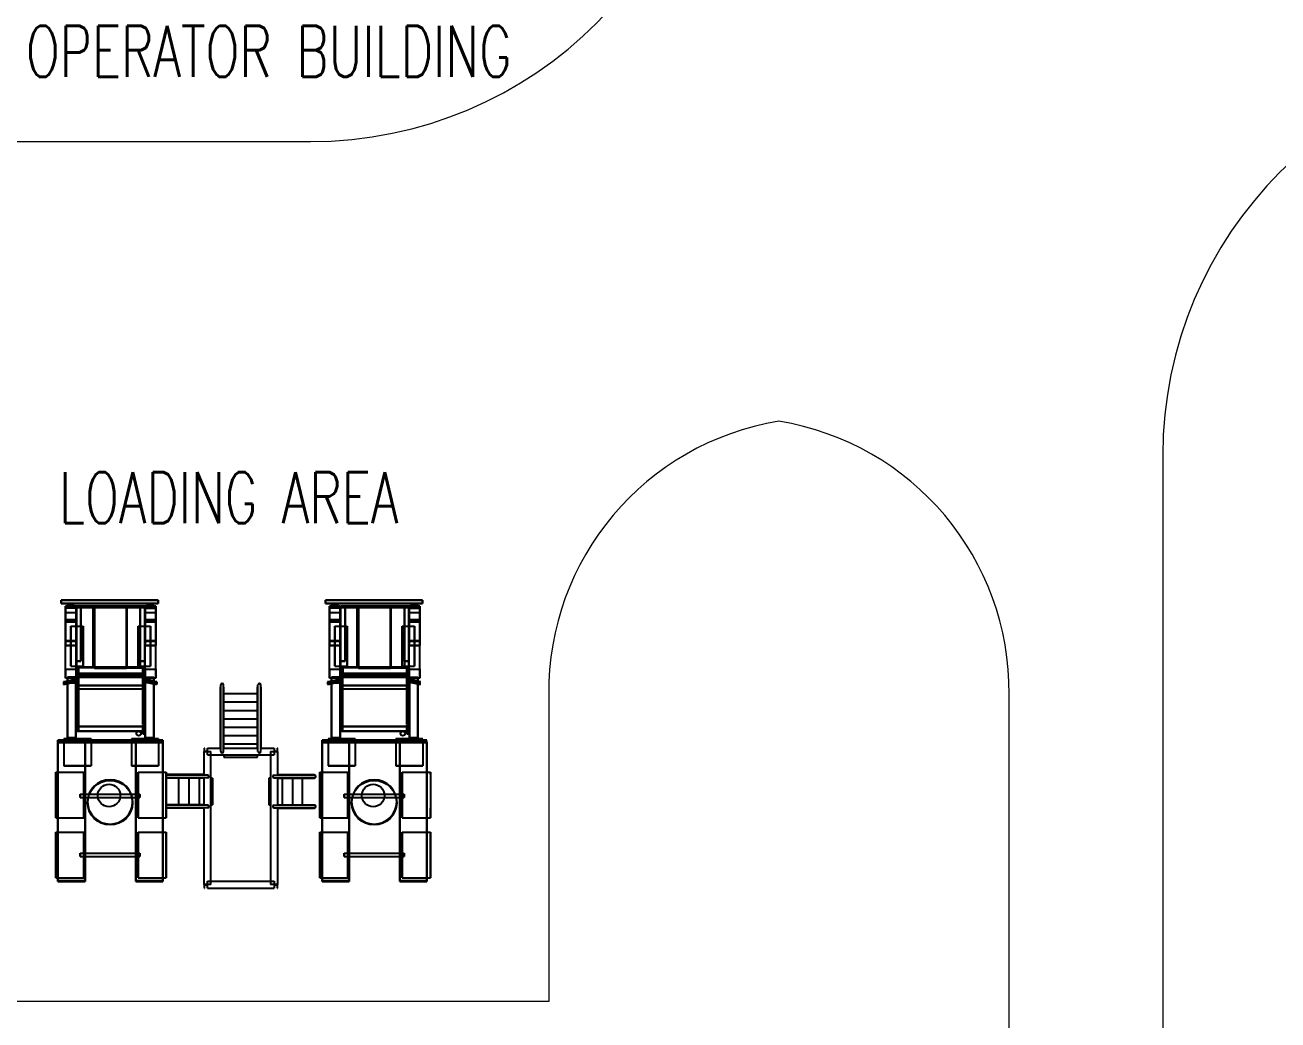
# Model space of a CAD drawing. Header units: inches. Extents: x -430764 to 624329, y 7374 to 217374.
# Drawn here: x -300668 to -263973, y 110705 to 139841 of the extents above; entities that cross this region are included whole.
import ezdxf
from ezdxf.enums import TextEntityAlignment as Align

# ---------------------------------------------------------------- set-up
doc = ezdxf.new("R2010")
doc.units = ezdxf.units.IN
doc.header["$MEASUREMENT"] = 0
doc.layers.add('CABLETRAYLAYOUT-EMBED 2_DWG$0$DwgTemplate', color=7, linetype='Continuous', lineweight=9)
doc.layers.add('Labels', color=7, linetype='Continuous', lineweight=5)
doc.layers.add('UNLOADINGAREA-EMBED 1_DWG$0$DwgTemplate', color=7, linetype='Continuous')
doc.styles.add('HZTXT', font='simplexs.shx', dxfattribs={"width": 0.7, "bigfont": 'hztxt.shx'})

msp = doc.modelspace()

# ---------------------------------------------------------------- linework, layer by layer
at = {"layer": 'CABLETRAYLAYOUT-EMBED 2_DWG$0$DwgTemplate', "color": 252, "linetype": 'Continuous'}
for p, q in [((-365594, 136428), (-292309, 136428)), ((-267345, 127235), (-267345, 86228)), ((-285331, 120233), (-285331, 111241)), ((-271845, 86228), (-271845, 120233)), ((-285331, 111241), (-303081, 111241))]:
    msp.add_line(p, q, dxfattribs=at)
for centre, radius, start, end in [((-292309, 148293), 11864, 270, 0), ((-255602, 127235), 11743, 90, 180), ((-277304, 120313), 8027, 99.203, 180.572), ((-279872, 120313), 8027, 359.428, 80.797)]:
    msp.add_arc(centre, radius, start, end, dxfattribs=at)
at = {"layer": 'UNLOADINGAREA-EMBED 1_DWG$0$DwgTemplate', "color": 252, "linetype": 'Continuous'}
for p, q in [((-299606, 122896), (-299606, 122996)), ((-296766, 122996), (-299606, 122996)), ((-299606, 122996), (-296766, 122996)), ((-299606, 122996), (-299606, 122896)), ((-296766, 122996), (-296766, 122896)), ((-296766, 122896), (-296766, 122996)), ((-289031, 122996), (-291871, 122996)), ((-291871, 122996), (-289031, 122996)), ((-291871, 122996), (-291871, 122896)), ((-291871, 122896), (-291871, 122996)), ((-289031, 122996), (-289031, 122896)), ((-289031, 122896), (-289031, 122996)), ((-299606, 122896), (-296766, 122896)), ((-296766, 122896), (-299606, 122896)), ((-299174, 122818), (-299488, 122818)), ((-299488, 122818), (-299174, 122818)), ((-299488, 122422), (-299488, 122818)), ((-299488, 122818), (-299488, 122769)), ((-299488, 122769), (-299174, 122769)), ((-299174, 122769), (-299488, 122769)), ((-299488, 122769), (-299488, 122422)), ((-299488, 121807), (-299488, 122769)), ((-299488, 122769), (-299488, 121807)), ((-299488, 122360), (-299488, 122624)), ((-299174, 122624), (-299488, 122624)), ((-299488, 121807), (-299488, 122624)), ((-299222, 122810), (-299453, 122810)), ((-299453, 122810), (-299337, 122810)), ((-299337, 122810), (-299222, 122810)), ((-299174, 122769), (-299174, 122818)), ((-299174, 122818), (-299174, 122422)), ((-299174, 121807), (-299174, 122769)), ((-299174, 122422), (-299174, 122769)), ((-299174, 122769), (-299174, 121807)), ((-299174, 122624), (-299174, 122624)), ((-299174, 122360), (-299174, 122624)), ((-299174, 120709), (-299174, 122624)), ((-298673, 122797), (-299162, 122797)), ((-299162, 122797), (-299162, 121014)), ((-298635, 122797), (-299162, 122797)), ((-299162, 121210), (-299162, 122795)), ((-299162, 122795), (-299162, 121210)), ((-299030, 122795), (-299162, 122795)), ((-299162, 122795), (-299030, 122795)), ((-299157, 122785), (-299157, 122818)), ((-299157, 122818), (-297165, 122818)), ((-297165, 122818), (-299157, 122818)), ((-299157, 122818), (-299157, 122797)), ((-299157, 122797), (-299157, 122785)), ((-299157, 122785), (-297700, 122785)), ((-297165, 122785), (-299157, 122785)), ((-299030, 121210), (-299030, 122795)), ((-299030, 122795), (-299030, 121210)), ((-298673, 121014), (-298673, 122797)), ((-298634, 122797), (-298673, 122797)), ((-298635, 122801), (-298635, 121011)), ((-298635, 121033), (-298635, 122801)), ((-298635, 122801), (-297700, 122801)), ((-297700, 122801), (-298635, 122801)), ((-298634, 122797), (-298635, 122797)), ((-298634, 121014), (-298634, 122797)), ((-298634, 122797), (-298634, 121014)), ((-297700, 121011), (-297700, 122801)), ((-297700, 122801), (-297700, 121033)), ((-297700, 122785), (-297691, 122785)), ((-297691, 121033), (-297691, 122795)), ((-297691, 122795), (-297691, 121012)), ((-297691, 122795), (-297294, 122795)), ((-297691, 122795), (-297167, 122795)), ((-297691, 122785), (-297167, 122785)), ((-297294, 122795), (-297165, 122795)), ((-297162, 122795), (-297294, 122795)), ((-297294, 121210), (-297294, 122795)), ((-297294, 122795), (-297294, 121210)), ((-297294, 122795), (-297162, 122795)), ((-297294, 122795), (-297294, 121012)), ((-297167, 122795), (-297165, 122795)), ((-297167, 122785), (-297165, 122785)), ((-297165, 122785), (-297165, 122818)), ((-297165, 122818), (-297165, 122785)), ((-297165, 122795), (-297162, 122795)), ((-297165, 122795), (-297162, 122795)), ((-297162, 122795), (-297162, 121210)), ((-297162, 121210), (-297162, 122795)), ((-297162, 121012), (-297162, 122795)), ((-297152, 122818), (-297152, 122422)), ((-296838, 122818), (-297152, 122818)), ((-297152, 122818), (-296838, 122818)), ((-297152, 122422), (-297152, 122818)), ((-296836, 122766), (-297150, 122766)), ((-297150, 122766), (-296836, 122766)), ((-297150, 121805), (-297150, 122766)), ((-297150, 122766), (-297150, 121805)), ((-296836, 122624), (-297150, 122624)), ((-297150, 122360), (-297150, 122624)), ((-297150, 122422), (-297150, 122624)), ((-296888, 122810), (-297119, 122810)), ((-297119, 122810), (-297003, 122810)), ((-297003, 122810), (-296888, 122810)), ((-296838, 122818), (-296838, 122422)), ((-296838, 122766), (-296838, 122818)), ((-296838, 122422), (-296838, 122766)), ((-296836, 122766), (-296836, 121805)), ((-296836, 121805), (-296836, 122766)), ((-296836, 122360), (-296836, 122624)), ((-296836, 121805), (-296836, 122624)), ((-289031, 122896), (-291871, 122896)), ((-291871, 122896), (-289031, 122896)), ((-291439, 122818), (-291753, 122818)), ((-291753, 122818), (-291753, 122769)), ((-291753, 122818), (-291439, 122818)), ((-291753, 122422), (-291753, 122818)), ((-291753, 122769), (-291753, 122422)), ((-291753, 122769), (-291439, 122769)), ((-291753, 121807), (-291753, 122769)), ((-291439, 122769), (-291753, 122769)), ((-291753, 122769), (-291753, 121807)), ((-291439, 122624), (-291753, 122624)), ((-291753, 122360), (-291753, 122624)), ((-291753, 121807), (-291753, 122624)), ((-291487, 122810), (-291718, 122810)), ((-291718, 122810), (-291602, 122810)), ((-291602, 122810), (-291487, 122810)), ((-291439, 122818), (-291439, 122422)), ((-291439, 122769), (-291439, 122818)), ((-291439, 122769), (-291439, 121807)), ((-291439, 121807), (-291439, 122769)), ((-291439, 122422), (-291439, 122769)), ((-291439, 122360), (-291439, 122624)), ((-291439, 122624), (-291439, 122624)), ((-291439, 120709), (-291439, 122624)), ((-290938, 122797), (-291427, 122797)), ((-291427, 122797), (-291427, 121014)), ((-290900, 122797), (-291427, 122797)), ((-291427, 122795), (-291295, 122795)), ((-291295, 122795), (-291427, 122795)), ((-291427, 122795), (-291427, 121210)), ((-291427, 121210), (-291427, 122795)), ((-291422, 122818), (-291422, 122797)), ((-291422, 122818), (-289430, 122818)), ((-289430, 122818), (-291422, 122818)), ((-291422, 122785), (-291422, 122818)), ((-291422, 122797), (-291422, 122785)), ((-289430, 122785), (-291422, 122785)), ((-291422, 122785), (-289965, 122785)), ((-291295, 121210), (-291295, 122795)), ((-291295, 122795), (-291295, 121210)), ((-290938, 121014), (-290938, 122797)), ((-290899, 122797), (-290938, 122797)), ((-290900, 121033), (-290900, 122801)), ((-290900, 122801), (-290900, 121011)), ((-289965, 122801), (-290900, 122801)), ((-290900, 122801), (-289965, 122801)), ((-290899, 122797), (-290900, 122797)), ((-290899, 121014), (-290899, 122797)), ((-290899, 122797), (-290899, 121014)), ((-289965, 121011), (-289965, 122801)), ((-289965, 122801), (-289965, 121033)), ((-289965, 122785), (-289956, 122785)), ((-289956, 122795), (-289956, 121012)), ((-289956, 121033), (-289956, 122795)), ((-289956, 122795), (-289432, 122795)), ((-289956, 122795), (-289559, 122795)), ((-289956, 122785), (-289432, 122785)), ((-289559, 122795), (-289559, 121012)), ((-289559, 122795), (-289430, 122795)), ((-289559, 121210), (-289559, 122795)), ((-289559, 122795), (-289427, 122795)), ((-289559, 122795), (-289559, 121210)), ((-289427, 122795), (-289559, 122795)), ((-289432, 122795), (-289430, 122795)), ((-289432, 122785), (-289430, 122785)), ((-289430, 122785), (-289430, 122818)), ((-289430, 122818), (-289430, 122785)), ((-289430, 122795), (-289427, 122795)), ((-289430, 122795), (-289427, 122795)), ((-289427, 121210), (-289427, 122795)), ((-289427, 122795), (-289427, 121210)), ((-289427, 121012), (-289427, 122795)), ((-289417, 122422), (-289417, 122818)), ((-289417, 122818), (-289417, 122422)), ((-289417, 122818), (-289103, 122818)), ((-289103, 122818), (-289417, 122818)), ((-289415, 121805), (-289415, 122766)), ((-289415, 122766), (-289101, 122766)), ((-289101, 122766), (-289415, 122766)), ((-289415, 122766), (-289415, 121805)), ((-289101, 122624), (-289415, 122624)), ((-289415, 122360), (-289415, 122624)), ((-289415, 122422), (-289415, 122624)), ((-289153, 122810), (-289384, 122810)), ((-289384, 122810), (-289268, 122810)), ((-289268, 122810), (-289153, 122810)), ((-289103, 122818), (-289103, 122422)), ((-289103, 122422), (-289103, 122766)), ((-289101, 122766), (-289101, 121805)), ((-289101, 121805), (-289101, 122766)), ((-289101, 122360), (-289101, 122624)), ((-289101, 121805), (-289101, 122624)), ((-299174, 122422), (-299488, 122422)), ((-299488, 122422), (-299174, 122422)), ((-299488, 122360), (-299174, 122360)), ((-299488, 120973), (-299488, 122360)), ((-299331, 122239), (-299331, 121069)), ((-299331, 121069), (-299331, 122239)), ((-299331, 122239), (-299174, 122239)), ((-299174, 120973), (-299174, 122360)), ((-299174, 122239), (-299162, 122239)), ((-299162, 122239), (-298968, 122239)), ((-298968, 122239), (-298968, 121069)), ((-298968, 121069), (-298968, 122239)), ((-297356, 122239), (-297356, 121069)), ((-297356, 121069), (-297356, 122239)), ((-297356, 122239), (-297162, 122239)), ((-297162, 122239), (-297150, 122239)), ((-296838, 122422), (-297152, 122422)), ((-297152, 122422), (-297150, 122422)), ((-297150, 122422), (-296838, 122422)), ((-297150, 120709), (-297150, 122422)), ((-297150, 122360), (-296836, 122360)), ((-297150, 120973), (-297150, 122360)), ((-297150, 122239), (-296993, 122239)), ((-296993, 122239), (-296993, 121069)), ((-296993, 121069), (-296993, 122239)), ((-296836, 120973), (-296836, 122360)), ((-291753, 122422), (-291439, 122422)), ((-291439, 122422), (-291753, 122422)), ((-291753, 122360), (-291439, 122360)), ((-291753, 120973), (-291753, 122360)), ((-291596, 122239), (-291596, 121069)), ((-291596, 121069), (-291596, 122239)), ((-291596, 122239), (-291439, 122239)), ((-291439, 120973), (-291439, 122360)), ((-291439, 122239), (-291427, 122239)), ((-291427, 122239), (-291233, 122239)), ((-291233, 122239), (-291233, 121069)), ((-291233, 121069), (-291233, 122239)), ((-289621, 122239), (-289621, 121069)), ((-289621, 121069), (-289621, 122239)), ((-289621, 122239), (-289427, 122239)), ((-289427, 122239), (-289415, 122239)), ((-289417, 122422), (-289415, 122422)), ((-289103, 122422), (-289417, 122422)), ((-289103, 122422), (-289417, 122422)), ((-289415, 122422), (-289103, 122422)), ((-289415, 120709), (-289415, 122422)), ((-289415, 122422), (-289103, 122422)), ((-289415, 122360), (-289101, 122360)), ((-289415, 120973), (-289415, 122360)), ((-289415, 122360), (-289101, 122360)), ((-289415, 122239), (-289258, 122239)), ((-289258, 122239), (-289258, 121069)), ((-289258, 121069), (-289258, 122239)), ((-289101, 120973), (-289101, 122360)), ((-299488, 121807), (-299174, 121807)), ((-299174, 121807), (-299488, 121807)), ((-299488, 121799), (-299488, 121807)), ((-299174, 121799), (-299488, 121799)), ((-299488, 121799), (-299488, 121667)), ((-299488, 121799), (-299174, 121799)), ((-299488, 121667), (-299488, 121799)), ((-299488, 121677), (-299488, 121799)), ((-299488, 120709), (-299488, 121677)), ((-299174, 121667), (-299488, 121667)), ((-299488, 121667), (-299488, 121667)), ((-299488, 121667), (-299174, 121667)), ((-299174, 121799), (-299174, 121667)), ((-299174, 121677), (-299174, 121799)), ((-299174, 121667), (-299174, 121677)), ((-296836, 121805), (-297150, 121805)), ((-297150, 121805), (-296836, 121805)), ((-296836, 121799), (-297150, 121799)), ((-297150, 121799), (-296836, 121799)), ((-297150, 121799), (-297150, 121677)), ((-297150, 121667), (-297150, 121799)), ((-297150, 121677), (-297150, 121667)), ((-297150, 121667), (-296836, 121667)), ((-296836, 121667), (-297150, 121667)), ((-296836, 121799), (-296836, 121805)), ((-296836, 121799), (-296836, 121667)), ((-296836, 121667), (-296836, 121799)), ((-296836, 121677), (-296836, 121799)), ((-296836, 120709), (-296836, 121677)), ((-296836, 121667), (-296836, 121667)), ((-291753, 121807), (-291439, 121807)), ((-291439, 121807), (-291753, 121807)), ((-291753, 121799), (-291753, 121807)), ((-291753, 121799), (-291753, 121667)), ((-291753, 121799), (-291439, 121799)), ((-291753, 121667), (-291753, 121799)), ((-291439, 121799), (-291753, 121799)), ((-291753, 121677), (-291753, 121799)), ((-291753, 120709), (-291753, 121677)), ((-291753, 121667), (-291753, 121667)), ((-291753, 121667), (-291439, 121667)), ((-291439, 121667), (-291753, 121667)), ((-291439, 121799), (-291439, 121667)), ((-291439, 121677), (-291439, 121799)), ((-291439, 121667), (-291439, 121677)), ((-289415, 121805), (-289101, 121805)), ((-289101, 121805), (-289415, 121805)), ((-289101, 121805), (-289415, 121805)), ((-289415, 121805), (-289101, 121805)), ((-289415, 121667), (-289415, 121799)), ((-289415, 121799), (-289415, 121677)), ((-289101, 121799), (-289415, 121799)), ((-289415, 121799), (-289101, 121799)), ((-289101, 121799), (-289415, 121799)), ((-289415, 121799), (-289101, 121799)), ((-289415, 121677), (-289415, 121667)), ((-289415, 121667), (-289101, 121667)), ((-289101, 121667), (-289415, 121667)), ((-289415, 121667), (-289101, 121667)), ((-289101, 121667), (-289415, 121667)), ((-289101, 121799), (-289101, 121805)), ((-289101, 121799), (-289101, 121667)), ((-289101, 121667), (-289101, 121799)), ((-289101, 121677), (-289101, 121799)), ((-289101, 120709), (-289101, 121677)), ((-289101, 121667), (-289101, 121667)), ((-299162, 121210), (-299030, 121210)), ((-299030, 121210), (-299162, 121210)), ((-297162, 121210), (-297294, 121210)), ((-297294, 121210), (-297162, 121210)), ((-297162, 121210), (-297162, 121210)), ((-291427, 121210), (-291295, 121210)), ((-291295, 121210), (-291427, 121210)), ((-289559, 121210), (-289427, 121210)), ((-289427, 121210), (-289559, 121210)), ((-289427, 121210), (-289427, 121210)), ((-299488, 120973), (-299174, 120973)), ((-299488, 120973), (-299488, 120709)), ((-299426, 120748), (-299426, 118965)), ((-299426, 120710), (-299426, 120748)), ((-299178, 120748), (-299426, 120748)), ((-299426, 120748), (-299178, 120748)), ((-299331, 121069), (-299174, 121069)), ((-299178, 120748), (-299178, 120710)), ((-299178, 118965), (-299178, 120748)), ((-299174, 121069), (-299162, 121069)), ((-299174, 120973), (-299174, 120709)), ((-299170, 120746), (-299104, 120746)), ((-299170, 119359), (-299170, 120746)), ((-299156, 120746), (-299170, 120746)), ((-299170, 120746), (-299170, 120693)), ((-299170, 119458), (-299170, 120746)), ((-299170, 120746), (-299170, 120693)), ((-299166, 121002), (-299100, 121002)), ((-299166, 121002), (-299166, 120754)), ((-299158, 121002), (-299166, 121002)), ((-299166, 120754), (-299166, 121002)), ((-299100, 120754), (-299166, 120754)), ((-299166, 120754), (-299156, 120754)), ((-299162, 121069), (-298968, 121069)), ((-298673, 121014), (-299162, 121014)), ((-299158, 121014), (-299162, 121014)), ((-297177, 121033), (-299158, 121033)), ((-299158, 121033), (-299158, 120785)), ((-299158, 120846), (-299158, 121033)), ((-298634, 121014), (-299158, 121014)), ((-299100, 121002), (-299158, 121002)), ((-299158, 120846), (-299158, 120840)), ((-297177, 120846), (-299158, 120846)), ((-299158, 120840), (-297177, 120840)), ((-299158, 120840), (-299158, 120786)), ((-299158, 120786), (-299158, 120785)), ((-299158, 120785), (-297177, 120785)), ((-299156, 120834), (-299156, 120822)), ((-299156, 120834), (-299156, 120741)), ((-297177, 120834), (-299156, 120834)), ((-299156, 120822), (-299156, 120495)), ((-299156, 120754), (-299100, 120754)), ((-299104, 120746), (-299156, 120746)), ((-299156, 120741), (-297175, 120741)), ((-299156, 120741), (-299156, 120402)), ((-299104, 120746), (-299104, 119458)), ((-299104, 119434), (-299104, 120746)), ((-299104, 120746), (-299104, 119359)), ((-299104, 119458), (-299104, 120746)), ((-299100, 120754), (-299100, 121002)), ((-299100, 121002), (-299100, 120754)), ((-298634, 121014), (-298673, 121014)), ((-298635, 121011), (-298635, 121033)), ((-298635, 121011), (-297700, 121011)), ((-297700, 121011), (-298635, 121011)), ((-297700, 121033), (-297700, 121011)), ((-297691, 121012), (-297691, 121033)), ((-297691, 121012), (-297177, 121012)), ((-297691, 121012), (-297294, 121012)), ((-297356, 121069), (-297162, 121069)), ((-297294, 121012), (-297162, 121012)), ((-297218, 120754), (-297218, 121002)), ((-297177, 121002), (-297218, 121002)), ((-297218, 121002), (-297152, 121002)), ((-297218, 121002), (-297218, 120754)), ((-297152, 120754), (-297218, 120754)), ((-297218, 120754), (-297175, 120754)), ((-297218, 119359), (-297218, 120746)), ((-297175, 120746), (-297218, 120746)), ((-297218, 120746), (-297218, 119359)), ((-297218, 120746), (-297152, 120746)), ((-297177, 120846), (-297177, 121033)), ((-297177, 120785), (-297177, 121033)), ((-297177, 121012), (-297162, 121012)), ((-297152, 121002), (-297177, 121002)), ((-297177, 120840), (-297177, 120846)), ((-297177, 120840), (-297177, 120822)), ((-297175, 120834), (-297177, 120834)), ((-297177, 120822), (-297177, 120785)), ((-297175, 120741), (-297175, 120834)), ((-297175, 120834), (-297175, 120606)), ((-297175, 120754), (-297152, 120754)), ((-297152, 120746), (-297175, 120746)), ((-297175, 120741), (-297175, 120402)), ((-297162, 121069), (-297150, 121069)), ((-297152, 121002), (-297152, 120754)), ((-297152, 120754), (-297152, 121002)), ((-297152, 120746), (-297152, 119359)), ((-297152, 120706), (-297152, 120746)), ((-297150, 121069), (-296993, 121069)), ((-297150, 120973), (-297150, 120709)), ((-297150, 120973), (-296836, 120973)), ((-296836, 120973), (-296836, 120709)), ((-291753, 120973), (-291439, 120973)), ((-291753, 120973), (-291753, 120709)), ((-291691, 120710), (-291691, 120748)), ((-291443, 120748), (-291691, 120748)), ((-291691, 120748), (-291691, 118965)), ((-291691, 120748), (-291443, 120748)), ((-291596, 121069), (-291439, 121069)), ((-291443, 118965), (-291443, 120748)), ((-291443, 120748), (-291443, 120710)), ((-291439, 121069), (-291427, 121069)), ((-291439, 120973), (-291439, 120709)), ((-291435, 119359), (-291435, 120746)), ((-291421, 120746), (-291435, 120746)), ((-291435, 119458), (-291435, 120746)), ((-291435, 120746), (-291369, 120746)), ((-291435, 120746), (-291435, 120693)), ((-291435, 120746), (-291435, 120693)), ((-291431, 121002), (-291365, 121002)), ((-291423, 121002), (-291431, 121002)), ((-291431, 120754), (-291431, 121002)), ((-291431, 121002), (-291431, 120754)), ((-291365, 120754), (-291431, 120754)), ((-291431, 120754), (-291421, 120754)), ((-291427, 121069), (-291233, 121069)), ((-290938, 121014), (-291427, 121014)), ((-291423, 121014), (-291427, 121014)), ((-289442, 121033), (-291423, 121033)), ((-291423, 121033), (-291423, 120785)), ((-291423, 120846), (-291423, 121033)), ((-290899, 121014), (-291423, 121014)), ((-291365, 121002), (-291423, 121002)), ((-291423, 120846), (-291423, 120840)), ((-289442, 120846), (-291423, 120846)), ((-291423, 120840), (-291423, 120786)), ((-291423, 120840), (-289442, 120840)), ((-291423, 120786), (-291423, 120785)), ((-291423, 120785), (-289442, 120785)), ((-291421, 120834), (-291421, 120741)), ((-291421, 120834), (-291421, 120822)), ((-289442, 120834), (-291421, 120834)), ((-291421, 120822), (-291421, 120495)), ((-291421, 120754), (-291365, 120754)), ((-291369, 120746), (-291421, 120746)), ((-291421, 120741), (-289440, 120741)), ((-291421, 120741), (-291421, 120402)), ((-291369, 120746), (-291369, 119359)), ((-291369, 119458), (-291369, 120746)), ((-291369, 120746), (-291369, 119458)), ((-291369, 119434), (-291369, 120746)), ((-291365, 121002), (-291365, 120754)), ((-291365, 120754), (-291365, 121002)), ((-290899, 121014), (-290938, 121014)), ((-290900, 121011), (-290900, 121033)), ((-289965, 121011), (-290900, 121011)), ((-290900, 121011), (-289965, 121011)), ((-289965, 121033), (-289965, 121011)), ((-289956, 121012), (-289956, 121033)), ((-289956, 121012), (-289442, 121012)), ((-289956, 121012), (-289559, 121012)), ((-289621, 121069), (-289427, 121069)), ((-289559, 121012), (-289427, 121012)), ((-289483, 121002), (-289483, 120754)), ((-289483, 121002), (-289417, 121002)), ((-289483, 120754), (-289483, 121002)), ((-289442, 121002), (-289483, 121002)), ((-289417, 120754), (-289483, 120754)), ((-289483, 120754), (-289440, 120754)), ((-289440, 120746), (-289483, 120746)), ((-289483, 120746), (-289483, 119359)), ((-289483, 120746), (-289417, 120746)), ((-289483, 119359), (-289483, 120746)), ((-289442, 120846), (-289442, 121033)), ((-289442, 120785), (-289442, 121033)), ((-289442, 121012), (-289427, 121012)), ((-289417, 121002), (-289442, 121002)), ((-289442, 120840), (-289442, 120846)), ((-289442, 120840), (-289442, 120822)), ((-289440, 120834), (-289442, 120834)), ((-289442, 120822), (-289442, 120785)), ((-289440, 120741), (-289440, 120834)), ((-289440, 120834), (-289440, 120606)), ((-289440, 120754), (-289417, 120754)), ((-289417, 120746), (-289440, 120746)), ((-289440, 120741), (-289440, 120402)), ((-289427, 121069), (-289415, 121069)), ((-289417, 121002), (-289417, 120754)), ((-289417, 120754), (-289417, 121002)), ((-289417, 120746), (-289417, 119359)), ((-289417, 120706), (-289417, 120746)), ((-289415, 121069), (-289258, 121069)), ((-289415, 120973), (-289415, 120709)), ((-289415, 120973), (-289101, 120973)), ((-289415, 120973), (-289101, 120973)), ((-289101, 120973), (-289101, 120709)), ((-299409, 120629), (-299542, 120606)), ((-299542, 120606), (-299538, 120582)), ((-299542, 120606), (-299542, 120557)), ((-299314, 120597), (-299542, 120557)), ((-299542, 120557), (-299538, 120533)), ((-299538, 120582), (-299310, 120622)), ((-299538, 120582), (-299538, 120533)), ((-299538, 120533), (-299310, 120573)), ((-299500, 120593), (-299500, 120569)), ((-299500, 120569), (-299500, 120593)), ((-299343, 120593), (-299500, 120593)), ((-299482, 120569), (-299500, 120569)), ((-299460, 120616), (-299497, 120606)), ((-299490, 120582), (-299497, 120606)), ((-299497, 120606), (-299494, 120594)), ((-299494, 120594), (-299490, 120582)), ((-299312, 120629), (-299490, 120582)), ((-299426, 120709), (-299488, 120709)), ((-299333, 120569), (-299482, 120569)), ((-299156, 120697), (-299460, 120616)), ((-299426, 120626), (-299426, 120710)), ((-299178, 120709), (-299426, 120709)), ((-299426, 120552), (-299426, 120626)), ((-299426, 118965), (-299426, 120552)), ((-299314, 120646), (-299409, 120629)), ((-299314, 120593), (-299343, 120593)), ((-299156, 120569), (-299333, 120569)), ((-299312, 120630), (-299314, 120646)), ((-299314, 120646), (-299314, 120640)), ((-299314, 120640), (-299314, 120597)), ((-299310, 120573), (-299314, 120597)), ((-299156, 120593), (-299314, 120593)), ((-299156, 120671), (-299312, 120629)), ((-299310, 120622), (-299312, 120630)), ((-299310, 120622), (-299310, 120593)), ((-299310, 120593), (-299310, 120573)), ((-299310, 120573), (-299310, 120573)), ((-299178, 120710), (-299178, 120691)), ((-299174, 120709), (-299178, 120709)), ((-299178, 120691), (-299178, 120665)), ((-299178, 120665), (-299178, 120593)), ((-299178, 120593), (-299178, 120569)), ((-299178, 120569), (-299178, 118965)), ((-299170, 120693), (-299170, 120668)), ((-299170, 120693), (-299170, 120668)), ((-299170, 120668), (-299170, 120593)), ((-299170, 120668), (-299170, 120593)), ((-299170, 120593), (-299170, 120569)), ((-299170, 120593), (-299170, 120569)), ((-299170, 120569), (-299170, 119434)), ((-299170, 120569), (-299170, 119458)), ((-299114, 120708), (-299156, 120697)), ((-299108, 120684), (-299156, 120671)), ((-299104, 120593), (-299156, 120593)), ((-299104, 120569), (-299156, 120569)), ((-299156, 120495), (-299156, 120402)), ((-299137, 120495), (-299156, 120495)), ((-299156, 120402), (-299137, 120402)), ((-299137, 120501), (-297156, 120501)), ((-299137, 120501), (-299137, 119162)), ((-299137, 119162), (-299137, 120501)), ((-297156, 120501), (-299137, 120501)), ((-297175, 120495), (-299137, 120495)), ((-299137, 120402), (-297175, 120402)), ((-299108, 120684), (-299114, 120708)), ((-299114, 120708), (-299111, 120696)), ((-299111, 120696), (-299108, 120684)), ((-299104, 120593), (-299104, 120569)), ((-299104, 120569), (-299104, 120593)), ((-297214, 120606), (-297214, 120594)), ((-297214, 120581), (-297214, 120606)), ((-296818, 120606), (-297214, 120606)), ((-297214, 120594), (-297214, 120581)), ((-297175, 120581), (-297214, 120581)), ((-297205, 120698), (-297197, 120721)), ((-297201, 120709), (-297205, 120698)), ((-297175, 120687), (-297205, 120698)), ((-297197, 120721), (-297201, 120709)), ((-297175, 120713), (-297197, 120721)), ((-296885, 120614), (-297175, 120713)), ((-297041, 120641), (-297175, 120687)), ((-297175, 120606), (-297175, 120594)), ((-297175, 120594), (-297175, 120501)), ((-297044, 120581), (-297175, 120581)), ((-297175, 120501), (-297175, 120495)), ((-297175, 120402), (-297175, 120495)), ((-297156, 119162), (-297156, 120501)), ((-297156, 120501), (-297156, 119162)), ((-297152, 120679), (-297152, 120706)), ((-297152, 120606), (-297152, 120679)), ((-297152, 120581), (-297152, 120606)), ((-297152, 119359), (-297152, 120581)), ((-297148, 120709), (-297150, 120709)), ((-297148, 120711), (-297148, 120729)), ((-296900, 120729), (-297148, 120729)), ((-297148, 120729), (-296900, 120729)), ((-297148, 120729), (-297148, 118964)), ((-297148, 120704), (-297148, 120711)), ((-296900, 120709), (-297148, 120709)), ((-297148, 120678), (-297148, 120704)), ((-297148, 120606), (-297148, 120678)), ((-297148, 120581), (-297148, 120606)), ((-297148, 118964), (-297148, 120581)), ((-297041, 120641), (-297045, 120622)), ((-297045, 120622), (-297045, 120606)), ((-297045, 120622), (-296817, 120582)), ((-297045, 120606), (-297045, 120581)), ((-297041, 120597), (-297045, 120573)), ((-297045, 120581), (-297045, 120573)), ((-297045, 120573), (-296817, 120533)), ((-296943, 120581), (-297044, 120581)), ((-297041, 120646), (-297041, 120641)), ((-296913, 120623), (-297041, 120646)), ((-297041, 120646), (-297041, 120641)), ((-297041, 120641), (-297041, 120606)), ((-296830, 120569), (-297041, 120641)), ((-297041, 120606), (-297041, 120597)), ((-296813, 120557), (-297041, 120597)), ((-297041, 120597), (-297041, 120597)), ((-296818, 120581), (-296943, 120581)), ((-296813, 120606), (-296913, 120623)), ((-296900, 120729), (-296900, 120711)), ((-296900, 118964), (-296900, 120729)), ((-296900, 120711), (-296900, 120621)), ((-296836, 120709), (-296900, 120709)), ((-296900, 120621), (-296900, 120547)), ((-296900, 120547), (-296900, 118964)), ((-296822, 120592), (-296885, 120614)), ((-296830, 120569), (-296822, 120592)), ((-296826, 120580), (-296830, 120569)), ((-296822, 120592), (-296826, 120580)), ((-296818, 120606), (-296818, 120581)), ((-296818, 120581), (-296818, 120606)), ((-296817, 120582), (-296813, 120606)), ((-296817, 120582), (-296817, 120533)), ((-296817, 120533), (-296813, 120557)), ((-296813, 120606), (-296813, 120557)), ((-294946, 118666), (-294946, 120447)), ((-294934, 118567), (-294934, 120523)), ((-294856, 118567), (-294856, 120523)), ((-294845, 118666), (-294845, 120447)), ((-293857, 118666), (-293857, 120447)), ((-293846, 118567), (-293846, 120523)), ((-293767, 118567), (-293767, 120523)), ((-293756, 118666), (-293756, 120447)), ((-291674, 120629), (-291807, 120606)), ((-291807, 120606), (-291803, 120582)), ((-291807, 120606), (-291807, 120557)), ((-291579, 120597), (-291807, 120557)), ((-291807, 120557), (-291803, 120533)), ((-291803, 120582), (-291575, 120622)), ((-291803, 120582), (-291803, 120533)), ((-291803, 120533), (-291575, 120573)), ((-291765, 120593), (-291765, 120569)), ((-291765, 120569), (-291765, 120593)), ((-291608, 120593), (-291765, 120593)), ((-291747, 120569), (-291765, 120569)), ((-291725, 120616), (-291762, 120606)), ((-291755, 120582), (-291762, 120606)), ((-291762, 120606), (-291759, 120594)), ((-291759, 120594), (-291755, 120582)), ((-291577, 120629), (-291755, 120582)), ((-291691, 120709), (-291753, 120709)), ((-291598, 120569), (-291747, 120569)), ((-291421, 120697), (-291725, 120616)), ((-291691, 120626), (-291691, 120710)), ((-291443, 120709), (-291691, 120709)), ((-291691, 120552), (-291691, 120626)), ((-291691, 118965), (-291691, 120552)), ((-291579, 120646), (-291674, 120629)), ((-291579, 120593), (-291608, 120593)), ((-291421, 120569), (-291598, 120569)), ((-291577, 120630), (-291579, 120646)), ((-291579, 120646), (-291579, 120640)), ((-291579, 120640), (-291579, 120597)), ((-291575, 120573), (-291579, 120597)), ((-291421, 120593), (-291579, 120593)), ((-291421, 120671), (-291577, 120629)), ((-291575, 120622), (-291577, 120630)), ((-291575, 120622), (-291575, 120593)), ((-291575, 120593), (-291575, 120573)), ((-291575, 120573), (-291575, 120573)), ((-291443, 120710), (-291443, 120691)), ((-291439, 120709), (-291443, 120709)), ((-291443, 120691), (-291443, 120665)), ((-291443, 120665), (-291443, 120593)), ((-291443, 120593), (-291443, 120569)), ((-291443, 120569), (-291443, 118965)), ((-291435, 120693), (-291435, 120668)), ((-291435, 120693), (-291435, 120668)), ((-291435, 120668), (-291435, 120593)), ((-291435, 120668), (-291435, 120593)), ((-291435, 120593), (-291435, 120569)), ((-291435, 120593), (-291435, 120569)), ((-291435, 120569), (-291435, 119434)), ((-291435, 120569), (-291435, 119458)), ((-291379, 120708), (-291421, 120697)), ((-291373, 120684), (-291421, 120671)), ((-291369, 120593), (-291421, 120593)), ((-291369, 120569), (-291421, 120569)), ((-291402, 120495), (-291421, 120495)), ((-291421, 120495), (-291421, 120402)), ((-291421, 120402), (-291402, 120402)), ((-291402, 120501), (-291402, 119162)), ((-289421, 120501), (-291402, 120501)), ((-291402, 119162), (-291402, 120501)), ((-291402, 120501), (-289421, 120501)), ((-289440, 120495), (-291402, 120495)), ((-291402, 120402), (-289440, 120402)), ((-291373, 120684), (-291379, 120708)), ((-291379, 120708), (-291376, 120696)), ((-291376, 120696), (-291373, 120684)), ((-291369, 120593), (-291369, 120569)), ((-291369, 120569), (-291369, 120593)), ((-289479, 120606), (-289479, 120594)), ((-289479, 120581), (-289479, 120606)), ((-289083, 120606), (-289479, 120606)), ((-289479, 120594), (-289479, 120581)), ((-289440, 120581), (-289479, 120581)), ((-289470, 120698), (-289462, 120721)), ((-289466, 120709), (-289470, 120698)), ((-289440, 120687), (-289470, 120698)), ((-289462, 120721), (-289466, 120709)), ((-289440, 120713), (-289462, 120721)), ((-289150, 120614), (-289440, 120713)), ((-289306, 120641), (-289440, 120687)), ((-289440, 120606), (-289440, 120594)), ((-289440, 120594), (-289440, 120501)), ((-289309, 120581), (-289440, 120581)), ((-289440, 120501), (-289440, 120495)), ((-289440, 120402), (-289440, 120495)), ((-289421, 119162), (-289421, 120501)), ((-289421, 120501), (-289421, 119162)), ((-289417, 120679), (-289417, 120706)), ((-289417, 120606), (-289417, 120679)), ((-289417, 120581), (-289417, 120606)), ((-289417, 119359), (-289417, 120581)), ((-289413, 120709), (-289415, 120709)), ((-289413, 120711), (-289413, 120729)), ((-289413, 120729), (-289165, 120729)), ((-289413, 120729), (-289413, 118964)), ((-289165, 120729), (-289413, 120729)), ((-289413, 120704), (-289413, 120711)), ((-289165, 120709), (-289413, 120709)), ((-289413, 120678), (-289413, 120704)), ((-289413, 120606), (-289413, 120678)), ((-289413, 120581), (-289413, 120606)), ((-289413, 118964), (-289413, 120581)), ((-289306, 120641), (-289310, 120622)), ((-289310, 120622), (-289082, 120582)), ((-289310, 120622), (-289310, 120606)), ((-289310, 120606), (-289310, 120581)), ((-289306, 120597), (-289310, 120573)), ((-289310, 120581), (-289310, 120573)), ((-289310, 120573), (-289082, 120533)), ((-289208, 120581), (-289309, 120581)), ((-289306, 120646), (-289306, 120641)), ((-289306, 120646), (-289306, 120641)), ((-289178, 120623), (-289306, 120646)), ((-289306, 120641), (-289306, 120606)), ((-289095, 120569), (-289306, 120641)), ((-289306, 120606), (-289306, 120597)), ((-289078, 120557), (-289306, 120597)), ((-289306, 120597), (-289306, 120597)), ((-289083, 120581), (-289208, 120581)), ((-289078, 120606), (-289178, 120623)), ((-289165, 120729), (-289165, 120711)), ((-289165, 118964), (-289165, 120729)), ((-289165, 120711), (-289165, 120621)), ((-289101, 120709), (-289165, 120709)), ((-289165, 120621), (-289165, 120547)), ((-289165, 120547), (-289165, 118964)), ((-289087, 120592), (-289150, 120614)), ((-294845, 120260), (-293857, 120260)), ((-294845, 120016), (-293857, 120016)), ((-294845, 119771), (-293857, 119771)), ((-299170, 119458), (-299137, 119458)), ((-299104, 119458), (-299170, 119458)), ((-299170, 119434), (-299104, 119434)), ((-299137, 119434), (-299170, 119434)), ((-299170, 119434), (-299170, 119359)), ((-299170, 119186), (-299170, 119434)), ((-299170, 119434), (-299170, 119296)), ((-299104, 119359), (-299170, 119359)), ((-299170, 119359), (-299104, 119359)), ((-299137, 119296), (-299170, 119296)), ((-299170, 119296), (-297156, 119296)), ((-299170, 119296), (-299170, 119162)), ((-299170, 119162), (-299170, 119296)), ((-299170, 119296), (-299170, 119186)), ((-299137, 119458), (-299104, 119458)), ((-299104, 119434), (-299137, 119434)), ((-297156, 119296), (-299137, 119296)), ((-299104, 119434), (-299104, 119186)), ((-299104, 119186), (-299104, 119434)), ((-299104, 119359), (-299104, 119434)), ((-297218, 119359), (-297156, 119359)), ((-297152, 119359), (-297218, 119359)), ((-297218, 119334), (-297152, 119334)), ((-297156, 119334), (-297218, 119334)), ((-297218, 119334), (-297218, 119162)), ((-297218, 119087), (-297218, 119334)), ((-297156, 119359), (-297152, 119359)), ((-297152, 119334), (-297156, 119334)), ((-297156, 119162), (-297156, 119296)), ((-297156, 119296), (-297156, 119162)), ((-297152, 119334), (-297152, 119087)), ((-297152, 119087), (-297152, 119334)), ((-294845, 119527), (-293857, 119527)), ((-294845, 119282), (-293857, 119282)), ((-291435, 119458), (-291402, 119458)), ((-291369, 119458), (-291435, 119458)), ((-291435, 119434), (-291369, 119434)), ((-291435, 119186), (-291435, 119434)), ((-291435, 119434), (-291435, 119359)), ((-291402, 119434), (-291435, 119434)), ((-291435, 119434), (-291435, 119296)), ((-291369, 119359), (-291435, 119359)), ((-291435, 119359), (-291369, 119359)), ((-291435, 119296), (-291435, 119162)), ((-291435, 119162), (-291435, 119296)), ((-291402, 119296), (-291435, 119296)), ((-291435, 119296), (-289421, 119296)), ((-291435, 119296), (-291435, 119186)), ((-291402, 119458), (-291369, 119458)), ((-291369, 119434), (-291402, 119434)), ((-289421, 119296), (-291402, 119296)), ((-291369, 119434), (-291369, 119186)), ((-291369, 119359), (-291369, 119434)), ((-291369, 119186), (-291369, 119434)), ((-289483, 119359), (-289421, 119359)), ((-289417, 119359), (-289483, 119359)), ((-289483, 119334), (-289483, 119162)), ((-289421, 119334), (-289483, 119334)), ((-289483, 119087), (-289483, 119334)), ((-289483, 119334), (-289417, 119334)), ((-289421, 119359), (-289417, 119359)), ((-289417, 119334), (-289421, 119334)), ((-289421, 119296), (-289421, 119162)), ((-289421, 119162), (-289421, 119296)), ((-289417, 119087), (-289417, 119334)), ((-289417, 119334), (-289417, 119087)), ((-299705, 118829), (-299705, 118895)), ((-296634, 118895), (-299705, 118895)), ((-299705, 118895), (-296634, 118895)), ((-299705, 118895), (-299705, 118829)), ((-298737, 118934), (-299529, 118934)), ((-299529, 118934), (-298737, 118934)), ((-299529, 118934), (-299529, 118895)), ((-299529, 118895), (-299529, 118142)), ((-299178, 118965), (-299426, 118965)), ((-299426, 118965), (-299178, 118965)), ((-299104, 119186), (-299170, 119186)), ((-299170, 119186), (-299104, 119186)), ((-299170, 119162), (-299137, 119162)), ((-297156, 119162), (-299170, 119162)), ((-299137, 119162), (-297156, 119162)), ((-299137, 119162), (-297156, 119162)), ((-297156, 119162), (-299137, 119162)), ((-298737, 118934), (-298737, 118895)), ((-298737, 118895), (-298737, 118829)), ((-296756, 118934), (-297548, 118934)), ((-297548, 118934), (-296756, 118934)), ((-297548, 118934), (-297548, 118895)), ((-297548, 118895), (-297548, 118829)), ((-297218, 119162), (-297218, 119087)), ((-297152, 119087), (-297218, 119087)), ((-297218, 119087), (-297152, 119087)), ((-297148, 118964), (-296900, 118964)), ((-296900, 118964), (-297148, 118964)), ((-296756, 118934), (-296756, 118895)), ((-296756, 118895), (-296756, 118142)), ((-296634, 118895), (-296634, 118829)), ((-296634, 118829), (-296634, 118895)), ((-294845, 119038), (-293857, 119038)), ((-291970, 118829), (-291970, 118895)), ((-291970, 118895), (-291970, 118829)), ((-288899, 118895), (-291970, 118895)), ((-291970, 118895), (-288899, 118895)), ((-291002, 118934), (-291794, 118934)), ((-291794, 118934), (-291002, 118934)), ((-291794, 118934), (-291794, 118895)), ((-291794, 118895), (-291794, 118142)), ((-291691, 118965), (-291443, 118965)), ((-291443, 118965), (-291691, 118965)), ((-291369, 119186), (-291435, 119186)), ((-291435, 119186), (-291369, 119186)), ((-289421, 119162), (-291435, 119162)), ((-291435, 119162), (-291402, 119162)), ((-289421, 119162), (-291402, 119162)), ((-291402, 119162), (-289421, 119162)), ((-291402, 119162), (-289421, 119162)), ((-291002, 118934), (-291002, 118895)), ((-291002, 118895), (-291002, 118829)), ((-289021, 118934), (-289813, 118934)), ((-289813, 118934), (-289021, 118934)), ((-289813, 118934), (-289813, 118895)), ((-289813, 118895), (-289813, 118829)), ((-289483, 119162), (-289483, 119087)), ((-289483, 119087), (-289417, 119087)), ((-289417, 119087), (-289483, 119087)), ((-289413, 118964), (-289165, 118964)), ((-289165, 118964), (-289413, 118964)), ((-289021, 118895), (-289021, 118142)), ((-298912, 118889), (-299705, 118889)), ((-299705, 118889), (-299705, 114761)), ((-299705, 118889), (-298912, 118889)), ((-299705, 118829), (-299705, 118889)), ((-296634, 118829), (-299705, 118829)), ((-299705, 114761), (-299705, 118829)), ((-299705, 118829), (-296634, 118829)), ((-298912, 118889), (-298912, 118829)), ((-298912, 114761), (-298912, 118889)), ((-298912, 118829), (-298912, 114761)), ((-298737, 118829), (-298737, 118142)), ((-297548, 118829), (-297548, 118142)), ((-297426, 118889), (-296634, 118889)), ((-296634, 118889), (-297426, 118889)), ((-297426, 118889), (-297426, 114761)), ((-297426, 118829), (-297426, 118889)), ((-297426, 114761), (-297426, 118829)), ((-296634, 114761), (-296634, 118889)), ((-296634, 118889), (-296634, 118829)), ((-296634, 118829), (-296634, 114761)), ((-295425, 118666), (-295425, 118567)), ((-295416, 118666), (-295425, 118666)), ((-295425, 117876), (-295425, 118567)), ((-295425, 118567), (-295227, 118567)), ((-295416, 118571), (-295416, 118666)), ((-295326, 118571), (-295416, 118571)), ((-295326, 118468), (-295326, 118666)), ((-295326, 118666), (-294934, 118666)), ((-295227, 114667), (-295227, 118567)), ((-294856, 118666), (-293846, 118666)), ((-294845, 118793), (-293857, 118793)), ((-293767, 118666), (-293376, 118666)), ((-293475, 118567), (-293277, 118567)), ((-293475, 118567), (-293475, 114667)), ((-293376, 118666), (-293376, 118468)), ((-293286, 118571), (-293376, 118571)), ((-293286, 118666), (-293286, 118571)), ((-293277, 118666), (-293286, 118666)), ((-293277, 118567), (-293277, 118666)), ((-293277, 118567), (-293277, 117876)), ((-291177, 118889), (-291970, 118889)), ((-291970, 118889), (-291177, 118889)), ((-291970, 118889), (-291970, 114761)), ((-291970, 118829), (-291970, 118889)), ((-291970, 118829), (-288899, 118829)), ((-291970, 114761), (-291970, 118829)), ((-288899, 118829), (-291970, 118829)), ((-291177, 114761), (-291177, 118889)), ((-291177, 118889), (-291177, 118829)), ((-291177, 118829), (-291177, 114761)), ((-291002, 118829), (-291002, 118142)), ((-289813, 118829), (-289813, 118142)), ((-289691, 118889), (-289691, 114761)), ((-289691, 118889), (-288899, 118889)), ((-288899, 118889), (-289691, 118889)), ((-289691, 118829), (-289691, 118889)), ((-289691, 114761), (-289691, 118829)), ((-288899, 114761), (-288899, 118889)), ((-288899, 118829), (-288899, 114761)), ((-295326, 118468), (-293376, 118468)), ((-294845, 118468), (-294845, 118397)), ((-294845, 118397), (-293857, 118397)), ((-293857, 118397), (-293857, 118468)), ((-299771, 117958), (-299771, 116621)), ((-299771, 116621), (-299771, 117958)), ((-299771, 117958), (-299705, 117958)), ((-299705, 117958), (-298945, 117958)), ((-298737, 118142), (-299529, 118142)), ((-299529, 118142), (-298912, 118142)), ((-298945, 117958), (-298945, 116621)), ((-298945, 116621), (-298945, 117958)), ((-298912, 118142), (-298737, 118142)), ((-296756, 118142), (-297548, 118142)), ((-297548, 118142), (-297426, 118142)), ((-297426, 118142), (-296756, 118142)), ((-297356, 117958), (-297356, 116621)), ((-297356, 116621), (-297356, 117958)), ((-297356, 117958), (-296634, 117958)), ((-296634, 117958), (-296531, 117958)), ((-296531, 117958), (-296531, 116621)), ((-296531, 117871), (-296531, 117958)), ((-296531, 117804), (-296531, 117871)), ((-296531, 116990), (-296531, 117804)), ((-296510, 117876), (-296510, 117888)), ((-296510, 117888), (-296510, 117876)), ((-295425, 117888), (-296510, 117888)), ((-295326, 117876), (-296510, 117876)), ((-296510, 117787), (-296510, 117798)), ((-296510, 117798), (-296510, 117787)), ((-295326, 117798), (-296510, 117798)), ((-295425, 116996), (-295425, 117798)), ((-293376, 117876), (-292192, 117876)), ((-293376, 117798), (-292192, 117798)), ((-293277, 117888), (-292192, 117888)), ((-293277, 117798), (-293277, 116996)), ((-292192, 117888), (-292192, 117876)), ((-292192, 117888), (-292192, 117876)), ((-292192, 117798), (-292192, 117787)), ((-292192, 117798), (-292192, 117787)), ((-292036, 117958), (-292036, 116621)), ((-292036, 116621), (-292036, 117958)), ((-292036, 117958), (-291970, 117958)), ((-291970, 117958), (-291210, 117958)), ((-291002, 118142), (-291794, 118142)), ((-291794, 118142), (-291177, 118142)), ((-291210, 117958), (-291210, 116621)), ((-291210, 116621), (-291210, 117958)), ((-291177, 118142), (-291002, 118142)), ((-289021, 118142), (-289813, 118142)), ((-289813, 118142), (-289691, 118142)), ((-289691, 118142), (-289021, 118142)), ((-289621, 117958), (-289621, 116621)), ((-289621, 116621), (-289621, 117958)), ((-289621, 117958), (-288899, 117958)), ((-288899, 117958), (-288796, 117958)), ((-288796, 117958), (-288796, 116621)), ((-288796, 117888), (-288796, 117958)), ((-295425, 117787), (-296510, 117787)), ((-296164, 117007), (-296164, 117787)), ((-295868, 117787), (-295868, 117007)), ((-295572, 117787), (-295572, 117007)), ((-295176, 117787), (-295227, 117787)), ((-295176, 117787), (-295176, 117007)), ((-293526, 117787), (-293526, 117007)), ((-293475, 117787), (-293526, 117787)), ((-293277, 117787), (-292192, 117787)), ((-293130, 117007), (-293130, 117787)), ((-292834, 117787), (-292834, 117007)), ((-292538, 117007), (-292538, 117787)), ((-299053, 117316), (-299053, 117217)), ((-299053, 117217), (-299053, 117316)), ((-299053, 117316), (-298912, 117316)), ((-299053, 117217), (-298912, 117217)), ((-298912, 117316), (-298797, 117316)), ((-298912, 117217), (-298825, 117217)), ((-298838, 117090), (-298838, 117067)), ((-298825, 117217), (-297530, 117217)), ((-298797, 117316), (-297558, 117316)), ((-297558, 117316), (-297426, 117316)), ((-297530, 117217), (-297426, 117217)), ((-297517, 117090), (-297517, 117067)), ((-297426, 117316), (-297303, 117316)), ((-297426, 117217), (-297303, 117217)), ((-297303, 117316), (-297303, 117217)), ((-297303, 117217), (-297303, 117316)), ((-291318, 117316), (-291318, 117217)), ((-291318, 117217), (-291318, 117316)), ((-291318, 117316), (-291177, 117316)), ((-291318, 117217), (-291177, 117217)), ((-291177, 117316), (-291062, 117316)), ((-291177, 117217), (-291090, 117217)), ((-291103, 117090), (-291103, 117067)), ((-291090, 117217), (-289795, 117217)), ((-291062, 117316), (-289823, 117316)), ((-289823, 117316), (-289691, 117316)), ((-289795, 117217), (-289691, 117217)), ((-289782, 117090), (-289782, 117067)), ((-289691, 117316), (-289568, 117316)), ((-289691, 117217), (-289568, 117217)), ((-289568, 117316), (-289568, 117217)), ((-289568, 117217), (-289568, 117316)), ((-296531, 116923), (-296531, 116990)), ((-296531, 116621), (-296531, 116923)), ((-296510, 116996), (-296510, 117007)), ((-295425, 117007), (-296510, 117007)), ((-296510, 116996), (-296510, 117007)), ((-295326, 116996), (-296510, 116996)), ((-296510, 116906), (-296510, 116917)), ((-296510, 116906), (-296510, 116917)), ((-295326, 116917), (-296510, 116917)), ((-295425, 116906), (-296510, 116906)), ((-295425, 114667), (-295425, 116917)), ((-295227, 117007), (-295176, 117007)), ((-293526, 117007), (-293475, 117007)), ((-293376, 116996), (-292192, 116996)), ((-293376, 116917), (-292192, 116917)), ((-293277, 117007), (-292192, 117007)), ((-293277, 116917), (-293277, 114667)), ((-293277, 116906), (-292192, 116906)), ((-292192, 117007), (-292192, 116996)), ((-292192, 116996), (-292192, 117007)), ((-292192, 116917), (-292192, 116906)), ((-292192, 116906), (-292192, 116917)), ((-288796, 116621), (-288796, 116906)), ((-299771, 116621), (-299705, 116621)), ((-299705, 116621), (-298945, 116621)), ((-297356, 116621), (-296634, 116621)), ((-296634, 116621), (-296531, 116621)), ((-292036, 116621), (-291970, 116621)), ((-291970, 116621), (-291210, 116621)), ((-289621, 116621), (-288899, 116621)), ((-288899, 116621), (-288796, 116621)), ((-299771, 116208), (-299771, 114871)), ((-299771, 114871), (-299771, 116208)), ((-299771, 116208), (-299705, 116208)), ((-299705, 116208), (-298945, 116208)), ((-298945, 116208), (-298945, 114871)), ((-298945, 114871), (-298945, 116208)), ((-297356, 116208), (-297356, 114871)), ((-297356, 114871), (-297356, 116208)), ((-297356, 116208), (-296634, 116208)), ((-296634, 116208), (-296531, 116208)), ((-296531, 116208), (-296531, 114871)), ((-296531, 114871), (-296531, 116208)), ((-292036, 116208), (-292036, 114871)), ((-292036, 114871), (-292036, 116208)), ((-292036, 116208), (-291970, 116208)), ((-291970, 116208), (-291210, 116208)), ((-291210, 116208), (-291210, 114871)), ((-291210, 114871), (-291210, 116208)), ((-289621, 116208), (-289621, 114871)), ((-289621, 114871), (-289621, 116208)), ((-289621, 116208), (-288899, 116208)), ((-288899, 116208), (-288796, 116208)), ((-288796, 116208), (-288796, 114871)), ((-288796, 114871), (-288796, 116208)), ((-299053, 115589), (-299053, 115490)), ((-299053, 115490), (-299053, 115589)), ((-299053, 115589), (-298912, 115589)), ((-299053, 115490), (-298912, 115490)), ((-298912, 115589), (-297426, 115589)), ((-298912, 115490), (-297426, 115490)), ((-297426, 115589), (-297303, 115589)), ((-297426, 115490), (-297303, 115490)), ((-297303, 115589), (-297303, 115490)), ((-297303, 115490), (-297303, 115589)), ((-291318, 115589), (-291318, 115490)), ((-291318, 115490), (-291318, 115589)), ((-291318, 115589), (-291177, 115589)), ((-291318, 115490), (-291177, 115490)), ((-291177, 115589), (-289691, 115589)), ((-291177, 115490), (-289691, 115490)), ((-289691, 115589), (-289568, 115589)), ((-289691, 115490), (-289568, 115490)), ((-289568, 115589), (-289568, 115490)), ((-289568, 115490), (-289568, 115589)), ((-299771, 114871), (-299705, 114871)), ((-299705, 114871), (-298945, 114871)), ((-297356, 114871), (-296634, 114871)), ((-296634, 114871), (-296531, 114871)), ((-292036, 114871), (-291970, 114871)), ((-291970, 114871), (-291210, 114871)), ((-289621, 114871), (-288899, 114871)), ((-288899, 114871), (-288796, 114871)), ((-299705, 114780), (-299705, 114763)), ((-298912, 114780), (-299705, 114780)), ((-299705, 114763), (-299705, 114780)), ((-299705, 114780), (-298912, 114780)), ((-298912, 114763), (-299705, 114763)), ((-299705, 114763), (-298912, 114763)), ((-299705, 114761), (-298912, 114761)), ((-298912, 114761), (-299705, 114761)), ((-298912, 114780), (-298912, 114763)), ((-298912, 114763), (-298912, 114780)), ((-297426, 114780), (-297426, 114763)), ((-297426, 114763), (-297426, 114780)), ((-297426, 114780), (-296634, 114780)), ((-296634, 114780), (-297426, 114780)), ((-296634, 114763), (-297426, 114763)), ((-297426, 114763), (-296634, 114763)), ((-297426, 114761), (-296634, 114761)), ((-296634, 114761), (-297426, 114761)), ((-296634, 114780), (-296634, 114763)), ((-296634, 114763), (-296634, 114780)), ((-295425, 114667), (-295425, 114568)), ((-295227, 114667), (-295425, 114667)), ((-295425, 114568), (-295416, 114568)), ((-295416, 114568), (-295416, 114663)), ((-295416, 114663), (-295326, 114663)), ((-295326, 114568), (-295326, 114766)), ((-295326, 114766), (-293376, 114766)), ((-295326, 114568), (-293376, 114568)), ((-293277, 114667), (-293475, 114667)), ((-293376, 114766), (-293376, 114568)), ((-293376, 114663), (-293286, 114663)), ((-293286, 114663), (-293286, 114568)), ((-293286, 114568), (-293277, 114568)), ((-293277, 114568), (-293277, 114667)), ((-291177, 114780), (-291970, 114780)), ((-291970, 114763), (-291970, 114780)), ((-291970, 114780), (-291970, 114763)), ((-291970, 114780), (-291177, 114780)), ((-291970, 114763), (-291177, 114763)), ((-291177, 114763), (-291970, 114763)), ((-291970, 114761), (-291177, 114761)), ((-291177, 114761), (-291970, 114761)), ((-291177, 114763), (-291177, 114780)), ((-291177, 114780), (-291177, 114763)), ((-289691, 114763), (-289691, 114780)), ((-288899, 114780), (-289691, 114780)), ((-289691, 114780), (-289691, 114763)), ((-289691, 114780), (-288899, 114780)), ((-288899, 114763), (-289691, 114763)), ((-289691, 114763), (-288899, 114763)), ((-288899, 114761), (-289691, 114761)), ((-289691, 114761), (-288899, 114761)), ((-288899, 114763), (-288899, 114780)), ((-288899, 114780), (-288899, 114763))]:
    msp.add_line(p, q, dxfattribs=at)
for centre, radius in [((-297340, 119093), 66), ((-297340, 119093), 66), ((-289605, 119093), 66), ((-289605, 119093), 66), ((-298209, 117279), 330), ((-298209, 117279), 330), ((-290474, 117279), 330), ((-290474, 117279), 330)]:
    msp.add_circle(centre, radius, dxfattribs=at)
for centre, radius, start, end in [((-299415, 122810), 38.3, 167.6041, 179.962), ((-299260, 122810), 38.3, 0.038, 12.3959), ((-297081, 122810), 38.3, 167.6041, 179.962), ((-296926, 122810), 38.3, 0.038, 12.3959), ((-291680, 122810), 38.3, 167.6041, 179.962), ((-291525, 122810), 38.3, 0.038, 12.3959), ((-289346, 122810), 38.3, 167.6041, 179.962), ((-289191, 122810), 38.3, 0.038, 12.3959), ((-294895, 120523), 39.3, 0, 180), ((-294895, 120523), 39.3, 0, 180), ((-293806, 120523), 39.3, 0, 180), ((-293806, 120523), 39.3, 0, 180), ((-294895, 118567), 39.3, 180, 0), ((-294895, 118567), 39.3, 180, 0), ((-293806, 118567), 39.3, 180, 0), ((-293806, 118567), 39.3, 180, 0), ((-296510, 117837), 39.3, 90, 270), ((-296510, 117837), 39.3, 90, 270), ((-295326, 117837), 39.3, 270, 90), ((-295326, 117837), 39.3, 270, 90), ((-293376, 117837), 39.3, 90, 270), ((-293376, 117837), 39.3, 90, 270), ((-292192, 117837), 39.3, 270, 90), ((-292192, 117837), 39.3, 270, 90), ((-296510, 116956), 39.3, 90, 270), ((-296510, 116956), 39.3, 90, 270), ((-295326, 116956), 39.3, 270, 90), ((-295326, 116956), 39.3, 270, 90), ((-293376, 116956), 39.3, 90, 270), ((-293376, 116956), 39.3, 90, 270), ((-292192, 116956), 39.3, 270, 90), ((-292192, 116956), 39.3, 270, 90)]:
    msp.add_arc(centre, radius, start, end, dxfattribs=at)
for centre, major_axis in [((-298178, 117090), (-660, 0)), ((-290443, 117090), (-660, 0)), ((-298178, 117090), (660, 0)), ((-290443, 117090), (660, 0))]:
    msp.add_ellipse(centre, major_axis=major_axis, ratio=0.984863, start_param=3.141593, end_param=6.283185, dxfattribs=at)
for centre in [(-298178, 117067), (-290443, 117067)]:
    msp.add_ellipse(centre, major_axis=(660, 0), ratio=0.984863, dxfattribs=at)
for points in [[(-299452, 122818), (-299452, 122819), (-299451, 122821), (-299451, 122822), (-299450, 122826), (-299448, 122830), (-299445, 122834), (-299441, 122839), (-299437, 122844), (-299432, 122848), (-299425, 122853), (-299417, 122858), (-299407, 122862), (-299398, 122867), (-299387, 122870), (-299376, 122872), (-299364, 122875), (-299352, 122876), (-299340, 122876), (-299339, 122876), (-299338, 122876), (-299337, 122876)], [(-299223, 122818), (-299223, 122819), (-299223, 122821), (-299224, 122822), (-299225, 122826), (-299227, 122830), (-299230, 122834), (-299233, 122839), (-299238, 122844), (-299243, 122848), (-299250, 122853), (-299258, 122858), (-299267, 122862), (-299277, 122867), (-299288, 122870), (-299299, 122872), (-299311, 122875), (-299323, 122876), (-299335, 122876), (-299336, 122876), (-299337, 122876), (-299337, 122876)], [(-297118, 122818), (-297118, 122819), (-297117, 122821), (-297117, 122822), (-297116, 122826), (-297113, 122830), (-297111, 122834), (-297107, 122839), (-297103, 122844), (-297098, 122848), (-297091, 122853), (-297083, 122858), (-297073, 122862), (-297064, 122867), (-297053, 122870), (-297041, 122872), (-297030, 122875), (-297018, 122876), (-297006, 122876), (-297005, 122876), (-297004, 122876), (-297003, 122876)], [(-296889, 122818), (-296889, 122819), (-296889, 122821), (-296890, 122822), (-296891, 122826), (-296893, 122830), (-296896, 122834), (-296899, 122839), (-296904, 122844), (-296909, 122848), (-296916, 122853), (-296924, 122858), (-296933, 122862), (-296943, 122867), (-296954, 122870), (-296965, 122872), (-296977, 122875), (-296989, 122876), (-297001, 122876), (-297002, 122876), (-297002, 122876), (-297003, 122876)], [(-291717, 122818), (-291717, 122819), (-291716, 122821), (-291716, 122822), (-291715, 122826), (-291713, 122830), (-291710, 122834), (-291706, 122839), (-291702, 122844), (-291697, 122848), (-291690, 122853), (-291682, 122858), (-291672, 122862), (-291663, 122867), (-291652, 122870), (-291641, 122872), (-291629, 122875), (-291617, 122876), (-291605, 122876), (-291604, 122876), (-291603, 122876), (-291602, 122876)], [(-291488, 122818), (-291488, 122819), (-291488, 122821), (-291489, 122822), (-291490, 122826), (-291492, 122830), (-291495, 122834), (-291498, 122839), (-291503, 122844), (-291508, 122848), (-291515, 122853), (-291523, 122858), (-291532, 122862), (-291542, 122867), (-291553, 122870), (-291564, 122872), (-291576, 122875), (-291588, 122876), (-291600, 122876), (-291601, 122876), (-291602, 122876), (-291602, 122876)], [(-289383, 122818), (-289383, 122819), (-289382, 122821), (-289382, 122822), (-289381, 122826), (-289378, 122830), (-289376, 122834), (-289372, 122839), (-289368, 122844), (-289363, 122848), (-289356, 122853), (-289348, 122858), (-289338, 122862), (-289329, 122867), (-289318, 122870), (-289306, 122872), (-289295, 122875), (-289283, 122876), (-289271, 122876), (-289270, 122876), (-289269, 122876), (-289268, 122876)], [(-289154, 122818), (-289154, 122819), (-289154, 122821), (-289155, 122822), (-289156, 122826), (-289158, 122830), (-289161, 122834), (-289164, 122839), (-289169, 122844), (-289174, 122848), (-289181, 122853), (-289189, 122858), (-289198, 122862), (-289208, 122867), (-289219, 122870), (-289230, 122872), (-289242, 122875), (-289254, 122876), (-289266, 122876), (-289267, 122876), (-289267, 122876), (-289268, 122876)]]:
    msp.add_open_spline(points, degree=3, knots=[0.124336, 0.124336, 0.124336, 0.124336, 0.182857, 0.182857, 0.182857, 0.378185, 0.378185, 0.378185, 0.612459, 0.612459, 0.612459, 0.919958, 0.919958, 0.919958, 1.234117, 1.234117, 1.234117, 1.548276, 1.548276, 1.548276, 1.570796, 1.570796, 1.570796, 1.570796], dxfattribs=at)

# ---------------------------------------------------------------- texts
at = {"layer": 'Labels', "style": 'HZTXT', "width": 0.7}
for s, p in [('OPERATOR BUILDING', (-293535, 139071)), ('LOADING AREA', (-294703, 126001))]:
    msp.add_text(s, height=1500, dxfattribs=at).set_placement(p, align=Align.MIDDLE_CENTER)

doc.saveas('drawing.dxf')
